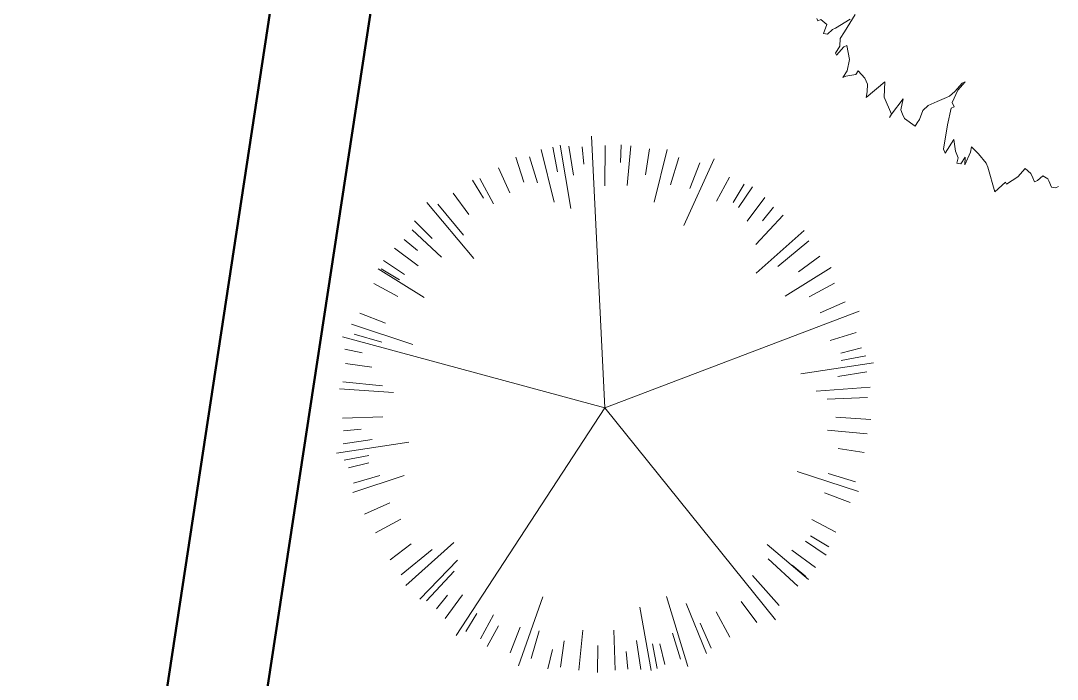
# Model space of a CAD drawing. Header units: millimetres. Extents: x 2342254 to 2635493, y 3886634 to 4043501.
# Drawn here: x 2395657 to 2399153, y 3954055 to 3956277 of the extents above; entities that cross this region are included whole.
import ezdxf

# ---------------------------------------------------------------- set-up
doc = ezdxf.new("R2010")
doc.units = ezdxf.units.MM
doc.header["$MEASUREMENT"] = 0
doc.layers.add('Boundary', color=250, linetype='Continuous', lineweight=50)
doc.layers.add('greenery', color=82, linetype='Continuous', lineweight=5)

# ---------------------------------------------------------------- blocks, each defined once
blk = doc.blocks.new('tr-flat-2-flat-1-flat-1-flat-1')
at = {"layer": 'greenery', "color": 3, "ltscale": 5}
for p, q in [((473120.3, -1754753.1), (473084, -1754811.3)), ((473120.3, -1754753.1), (473084, -1754811.3)), ((472990.9, -1754767.4), (472994, -1754774.5)), ((472990.9, -1754767.4), (472994, -1754774.5)), ((472994, -1754774.5), (473004.3, -1754770)), ((472994, -1754774.5), (473004.3, -1754770)), ((473004.3, -1754770), (473024, -1754786.8)), ((473004.3, -1754770), (473024, -1754786.8)), ((473024, -1754786.8), (473012.6, -1754817.1)), ((473024, -1754786.8), (473012.6, -1754817.1)), ((473054, -1754799), (473102.7, -1754769.3)), ((473054, -1754799), (473102.7, -1754769.3)), ((473012.6, -1754817.1), (473026.1, -1754819.7)), ((473012.6, -1754817.1), (473026.1, -1754819.7)), ((473026.1, -1754819.7), (473043.7, -1754803.6)), ((473026.1, -1754819.7), (473043.7, -1754803.6)), ((473043.7, -1754803.6), (473054, -1754799)), ((473043.7, -1754803.6), (473054, -1754799)), ((473084, -1754811.3), (473069.6, -1754834.6)), ((473084, -1754811.3), (473069.6, -1754834.6)), ((473068.5, -1754860.4), (473054, -1754883.7)), ((473068.5, -1754860.4), (473054, -1754883.7)), ((473057.2, -1754890.8), (473082, -1754863)), ((473057.2, -1754890.8), (473082, -1754863)), ((473069.6, -1754834.6), (473068.5, -1754860.4)), ((473069.6, -1754834.6), (473068.5, -1754860.4)), ((473082, -1754863), (473092.3, -1754858.5)), ((473082, -1754863), (473092.3, -1754858.5)), ((473092.3, -1754858.5), (473100.6, -1754905.7)), ((473092.3, -1754858.5), (473100.6, -1754905.7)), ((473054, -1754883.7), (473057.2, -1754890.8)), ((473054, -1754883.7), (473057.2, -1754890.8)), ((473100.6, -1754905.7), (473092.4, -1754943.1)), ((473100.6, -1754905.7), (473092.4, -1754943.1)), ((473092.4, -1754943.1), (473077.9, -1754966.4)), ((473092.4, -1754943.1), (473077.9, -1754966.4)), ((473077.9, -1754966.4), (473088.2, -1754961.9)), ((473077.9, -1754966.4), (473088.2, -1754961.9)), ((473088.2, -1754961.9), (473122.4, -1754955.4)), ((473088.2, -1754961.9), (473122.4, -1754955.4)), ((473122.4, -1754955.4), (473129.6, -1754943.8)), ((473122.4, -1754955.4), (473129.6, -1754943.8)), ((473129.6, -1754943.8), (473152.4, -1754967.7)), ((473129.6, -1754943.8), (473152.4, -1754967.7)), ((473152.4, -1754967.7), (473161.7, -1754989)), ((473152.4, -1754967.7), (473161.7, -1754989)), ((473156.6, -1755033.6), (473219.7, -1754980.6)), ((473156.6, -1755033.6), (473219.7, -1754980.6)), ((473161.7, -1754989), (473160.7, -1755014.8)), ((473161.7, -1754989), (473160.7, -1755014.8)), ((473219.7, -1754980.6), (473217.6, -1755032.3)), ((473219.7, -1754980.6), (473217.6, -1755032.3)), ((473455.7, -1755012.9), (473480.5, -1754985.1)), ((473455.7, -1755012.9), (473480.5, -1754985.1)), ((473490.9, -1754980.6), (473466, -1755008.4)), ((473490.9, -1754980.6), (473466, -1755008.4)), ((473480.5, -1754985.1), (473490.9, -1754980.6)), ((473480.5, -1754985.1), (473490.9, -1754980.6)), ((473160.7, -1755014.8), (473156.6, -1755033.6)), ((473160.7, -1755014.8), (473156.6, -1755033.6)), ((473217.6, -1755032.3), (473242.5, -1755089.2)), ((473217.6, -1755032.3), (473242.5, -1755089.2)), ((473242.5, -1755089.2), (473281.8, -1755038.1)), ((473242.5, -1755089.2), (473281.8, -1755038.1)), ((473281.8, -1755038.1), (473273.5, -1755075.6)), ((473281.8, -1755038.1), (473273.5, -1755075.6)), ((473396.7, -1755047.1), (473427.8, -1755033.6)), ((473396.7, -1755047.1), (473427.8, -1755033.6)), ((473427.8, -1755033.6), (473438.1, -1755029)), ((473427.8, -1755033.6), (473438.1, -1755029)), ((473438.1, -1755029), (473455.7, -1755012.9)), ((473438.1, -1755029), (473455.7, -1755012.9)), ((473466, -1755008.4), (473447.4, -1755050.4)), ((473466, -1755008.4), (473447.4, -1755050.4)), ((473455.7, -1755012.9), (473455.7, -1755012.9)), ((473455.7, -1755012.9), (473455.7, -1755012.9)), ((473273.5, -1755075.6), (473279.7, -1755089.8)), ((473273.5, -1755075.6), (473279.7, -1755089.8)), ((473336.7, -1755107.2), (473348.1, -1755076.9)), ((473336.7, -1755107.2), (473348.1, -1755076.9)), ((473348.1, -1755076.9), (473365.7, -1755060.7)), ((473348.1, -1755076.9), (473365.7, -1755060.7)), ((473365.7, -1755060.7), (473396.7, -1755047.1)), ((473365.7, -1755060.7), (473396.7, -1755047.1)), ((473443.3, -1755069.1), (473430.9, -1755125.3)), ((473443.3, -1755069.1), (473430.9, -1755125.3)), ((473453.6, -1755064.6), (473443.3, -1755069.1)), ((473453.6, -1755064.6), (473443.3, -1755069.1)), ((473447.4, -1755050.4), (473453.6, -1755064.6)), ((473447.4, -1755050.4), (473453.6, -1755064.6)), ((473235.2, -1755100.8), (473242.5, -1755089.2)), ((473242.5, -1755089.2), (473235.2, -1755100.8)), ((473235.2, -1755100.8), (473242.5, -1755089.2)), ((473242.5, -1755089.2), (473235.2, -1755100.8)), ((473279.7, -1755089.8), (473286, -1755104)), ((473279.7, -1755089.8), (473286, -1755104)), ((473286, -1755104), (473322.2, -1755130.5)), ((473286, -1755104), (473322.2, -1755130.5)), ((473329.4, -1755118.9), (473336.7, -1755107.2)), ((473329.4, -1755118.9), (473336.7, -1755107.2)), ((473322.2, -1755130.5), (473329.4, -1755118.9)), ((473322.2, -1755130.5), (473329.4, -1755118.9)), ((473430.9, -1755125.3), (473417.4, -1755207.4)), ((473430.9, -1755125.3), (473417.4, -1755207.4)), ((473430.9, -1755125.3), (473430.9, -1755125.3)), ((473430.9, -1755125.3), (473430.9, -1755125.3)), ((473423.7, -1755221.6), (473452.6, -1755175.1)), ((473423.7, -1755221.6), (473452.6, -1755175.1)), ((473452.6, -1755175.1), (473457.8, -1755215.1)), ((473452.6, -1755175.1), (473452.6, -1755175.1)), ((473452.6, -1755175.1), (473457.8, -1755215.1)), ((473452.6, -1755175.1), (473452.6, -1755175.1)), ((473417.4, -1755207.4), (473423.7, -1755221.6)), ((473417.4, -1755207.4), (473423.7, -1755221.6)), ((473457.8, -1755215.1), (473467.1, -1755236.5)), ((473457.8, -1755215.1), (473467.1, -1755236.5)), ((473508.5, -1755218.4), (473512.7, -1755199.6)), ((473508.5, -1755218.4), (473512.7, -1755199.6)), ((473512.7, -1755199.6), (473535.5, -1755223.5)), ((473512.7, -1755199.6), (473535.5, -1755223.5)), ((473423.7, -1755221.6), (473423.7, -1755221.6)), ((473423.7, -1755221.6), (473423.7, -1755221.6)), ((473467.1, -1755236.5), (473463, -1755255.2)), ((473467.1, -1755236.5), (473463, -1755255.2)), ((473476.5, -1755257.8), (473490.9, -1755234.5)), ((473476.5, -1755257.8), (473490.9, -1755234.5)), ((473489.9, -1755260.4), (473508.5, -1755218.4)), ((473489.9, -1755260.4), (473508.5, -1755218.4)), ((473490.9, -1755234.5), (473489.9, -1755260.4)), ((473490.9, -1755234.5), (473489.9, -1755260.4)), ((473535.5, -1755223.5), (473561.3, -1755254.5)), ((473535.5, -1755223.5), (473561.3, -1755254.5)), ((473463, -1755255.2), (473476.5, -1755257.8)), ((473463, -1755255.2), (473476.5, -1755257.8)), ((473561.3, -1755254.5), (473567.6, -1755268.8)), ((473561.3, -1755254.5), (473567.6, -1755268.8)), ((473567.6, -1755268.8), (473591.4, -1755351.5)), ((473567.6, -1755268.8), (473591.4, -1755351.5)), ((473668, -1755301.1), (473692.8, -1755273.3)), ((473668, -1755301.1), (473692.8, -1755273.3)), ((473692.8, -1755273.3), (473712.5, -1755290.1)), ((473692.8, -1755273.3), (473692.8, -1755273.3)), ((473692.8, -1755273.3), (473712.5, -1755290.1)), ((473692.8, -1755273.3), (473692.8, -1755273.3)), ((473591.4, -1755351.5), (473626.6, -1755319.2)), ((473591.4, -1755351.5), (473626.6, -1755319.2)), ((473626.6, -1755319.2), (473629.7, -1755326.3)), ((473626.6, -1755319.2), (473629.7, -1755326.3)), ((473629.7, -1755326.3), (473668, -1755301.1)), ((473629.7, -1755326.3), (473668, -1755301.1)), ((473668, -1755301.1), (473668, -1755301.1)), ((473668, -1755301.1), (473668, -1755301.1)), ((473712.5, -1755290.1), (473718.7, -1755304.3)), ((473712.5, -1755290.1), (473718.7, -1755304.3)), ((473718.7, -1755304.3), (473724.9, -1755318.5)), ((473718.7, -1755304.3), (473724.9, -1755318.5)), ((473724.9, -1755318.5), (473735.2, -1755314)), ((473724.9, -1755318.5), (473735.2, -1755314)), ((473735.2, -1755314), (473752.8, -1755297.8)), ((473735.2, -1755314), (473752.8, -1755297.8)), ((473752.8, -1755297.8), (473769.4, -1755307.5)), ((473752.8, -1755297.8), (473752.8, -1755297.8)), ((473752.8, -1755297.8), (473769.4, -1755307.5)), ((473752.8, -1755297.8), (473752.8, -1755297.8)), ((473769.4, -1755307.5), (473772.5, -1755314.6)), ((473769.4, -1755307.5), (473772.5, -1755314.6)), ((473772.5, -1755314.6), (473781.8, -1755335.9)), ((473772.5, -1755314.6), (473781.8, -1755335.9)), ((473591.4, -1755351.5), (473591.4, -1755351.5)), ((473591.4, -1755351.5), (473591.4, -1755351.5)), ((473781.8, -1755335.9), (473795.3, -1755338.5)), ((473781.8, -1755335.9), (473795.3, -1755338.5)), ((473795.3, -1755338.5), (473805.6, -1755334)), ((473795.3, -1755338.5), (473805.6, -1755334))]:
    blk.add_line(p, q, dxfattribs=at)
blk = doc.blocks.new('PLANT-48-flat-8-flat-1-flat-3-flat-1')
at = {"layer": 'greenery', "ltscale": 5}
for p, q in [((-32.3, -24.1), (-107.9, 1503.4)), ((-318, 1133.1), (-391.1, 1429)), ((-326, 1441.6), (-299.4, 1303.2)), ((-223.3, 1097.8), (-284.1, 1454.6)), ((-234.5, 1447.7), (-209.5, 1284.3)), ((-160.7, 1444.6), (-151, 1345.9)), ((-31.8, 1452.5), (-32.5, 1225.7)), ((59.3, 1455.8), (54.3, 1356.8)), ((113.7, 1450.1), (92.2, 1226.1)), ((218, 1433.3), (196.5, 1286.5)), ((244.4, 1133.3), (317.3, 1429.2)), ((-533.4, 1386.8), (-487.9, 1245.5)), ((-455.9, 1388.4), (-411.6, 1242.1)), ((383.3, 1384.8), (336.9, 1229.9)), ((411.1, 1002.1), (582.2, 1376.4)), ((500.5, 1353.7), (445.3, 1209.1)), ((-629.8, 1326.8), (-566.7, 1185.6)), ((-776.6, 1257), (-714.9, 1154.7)), ((-734.7, 1266), (-657.9, 1123.6)), ((667, 1274.2), (594.8, 1139.5)), ((749.3, 1234), (687.8, 1131.6)), ((-885.9, 1183.4), (-797.3, 1064.3)), ((796.5, 1220), (717.4, 1103.3)), ((-769.4, 816.5), (-1034.4, 1131.4)), ((-971.5, 1121.5), (-828.3, 947.9)), ((865.5, 1159.6), (767.6, 1026.4)), ((970.3, 1060.2), (815.8, 894.1)), ((915.5, 1105.2), (852.6, 1028.6)), ((-1103.4, 1028.3), (-1003.4, 929)), ((-1116.6, 978.4), (-950.5, 824)), ((817.1, 733.4), (1087.1, 974.3)), ((-1161.6, 923.6), (-1085, 860.7)), ((1113.4, 915.1), (939.8, 771.9)), ((-1216, 873.6), (-1082.8, 775.7)), ((1175.2, 829.5), (1056.2, 740.9)), ((-1276.4, 804.6), (-1159.7, 725.5)), ((980, 605.2), (1238.9, 766.1)), ((-1047.6, 596.7), (-1306.5, 757.4)), ((-1290.4, 757.4), (-1188, 695.9)), ((-1330.6, 675.1), (-1195.9, 603)), ((1257.9, 678.3), (1115.5, 601.5)), ((1318.7, 573.4), (1177.4, 510.3)), ((-1410.1, 508.6), (-1265.5, 453.4)), ((-32.3, -24.1), (1397.2, 519.8)), ((-1113, 332.6), (-1456.6, 446)), ((-32.3, -24.1), (-1508.4, 376)), ((-1441.2, 391.4), (-1286.3, 345)), ((1380.3, 399.5), (1234, 355.2)), ((-1494.6, 305.4), (-1396.8, 285.8)), ((1410, 312.9), (1294.1, 283.9)), ((1433.5, 269.6), (1295.1, 243)), ((-1489.7, 226.1), (-1342.9, 204.6)), ((1069.4, 167.8), (1476.2, 230.1)), ((1439.6, 178.1), (1276.2, 153.1)), ((-1506.5, 121.8), (-1282.5, 100.3)), ((-1221.2, 61.7), (-1525.1, 83.7)), ((1154, 70.4), (1458, 92.6)), ((1443.4, 33.7), (1216.8, 25.5)), ((-32.3, -24.1), (-869, -1304.4)), ((-32.3, -24.1), (926.8, -1215.5)), ((-1507.9, -82), (-1281.3, -73.8)), ((1463, -88.9), (1265, -75.9)), ((-1501, -152.6), (-1402.3, -142.9)), ((1442, -170.1), (1217.9, -148.6)), ((-1133.9, -216.1), (-1540.7, -278.4)), ((-1504.1, -226.4), (-1340.7, -201.4)), ((-1498, -317.9), (-1359.6, -291.3)), ((1425.2, -274.4), (1278.3, -252.9)), ((-1474.5, -361.2), (-1358.6, -332.2)), ((-1160.7, -404.5), (-1450, -500.5)), ((-1444.8, -447.8), (-1298.5, -403.5)), ((1048.5, -380.9), (1392.1, -494.3)), ((1376.7, -439.7), (1221.8, -393.3)), ((1345.6, -556.9), (1201, -501.7)), ((-1383.2, -621.7), (-1242, -558.6)), ((-1322.4, -726.6), (-1180, -649.8)), ((1266.1, -723.4), (1131.4, -651.3)), ((1225.9, -805.7), (1123.4, -744.2)), ((-1239.8, -877.8), (-1120.7, -789.2)), ((-881.6, -781.7), (-1151.6, -1022.6)), ((879.1, -792.4), (1112.1, -988.8)), ((1211.9, -852.9), (1095.2, -773.8)), ((-1177.9, -963.4), (-1004.3, -820.2)), ((1052.1, -1026.7), (886, -872.3)), ((1151.5, -921.9), (1018.3, -824)), ((-860.9, -880.3), (-1072.4, -1099.8)), ((1097.1, -971.9), (1020.5, -909)), ((-1034.8, -1108.5), (-880.4, -942.4)), ((947.1, -1135.7), (797.8, -967.3)), ((-980, -1153.5), (-917.1, -1076.9)), ((-930, -1207.9), (-832.1, -1074.7)), ((-382, -1086.3), (-518.8, -1474.5)), ((313.2, -1085), (432.8, -1478.8)), ((164.2, -1145.1), (226.7, -1501.5)), ((424.2, -1123.2), (539.2, -1405.4)), ((821.3, -1231.7), (732.7, -1112.6)), ((-813.8, -1282.3), (-752.4, -1179.9)), ((-731.5, -1322.5), (-659.4, -1187.8)), ((670.2, -1314.3), (593.4, -1171.9)), ((-693.9, -1365.6), (-630.5, -1250.2)), ((-565, -1402), (-509.8, -1257.4)), ((-447.8, -1433.1), (-401.4, -1278.2)), ((-178.2, -1498.4), (-156.7, -1274.4)), ((25.6, -1499.8), (17.4, -1273.2)), ((565.3, -1375.1), (502.1, -1233.9)), ((-282.5, -1481.6), (-261, -1334.8)), ((170, -1496), (145, -1332.6)), ((391.4, -1436.7), (347.1, -1290.4)), ((-354, -1491.9), (-326.4, -1383.7)), ((-74.6, -1512.4), (-72.3, -1359.7)), ((96.2, -1492.9), (86.5, -1394.2)), ((261.5, -1489.9), (234.8, -1351.5)), ((304.8, -1466.4), (275.8, -1350.5))]:
    blk.add_line(p, q, dxfattribs=at)

msp = doc.modelspace()

# ---------------------------------------------------------------- linework, layer by layer
at = {"layer": 'Boundary'}
msp.add_lwpolyline([(2399280.8, 3958468.2), (2398905.8, 3958468.2), (2396655.8, 3957343.2), (2393280.8, 3935196.2), (2416177.8, 3937071.2), (2444302.8, 3939321.2), (2444264.5, 3939654.2), (2416150.8, 3937405.1), (2393675.8, 3935564.7), (2396960.7, 3957120.7), (2398905.8, 3958093.2), (2399280.8, 3958093.2)], dxfattribs=at)

# ---------------------------------------------------------------- block references
at = {"ltscale": 5}
msp.add_blockref('tr-flat-2-flat-1-flat-1-flat-1', (1925351.1, 5711051.6), dxfattribs=at)
at = {"ltscale": 5, "xscale": 0.6, "yscale": 0.6, "zscale": 0.6}
msp.add_blockref('PLANT-48-flat-8-flat-1-flat-3-flat-1', (2397646.5, 3954985.1), dxfattribs=at)

doc.saveas('drawing.dxf')
